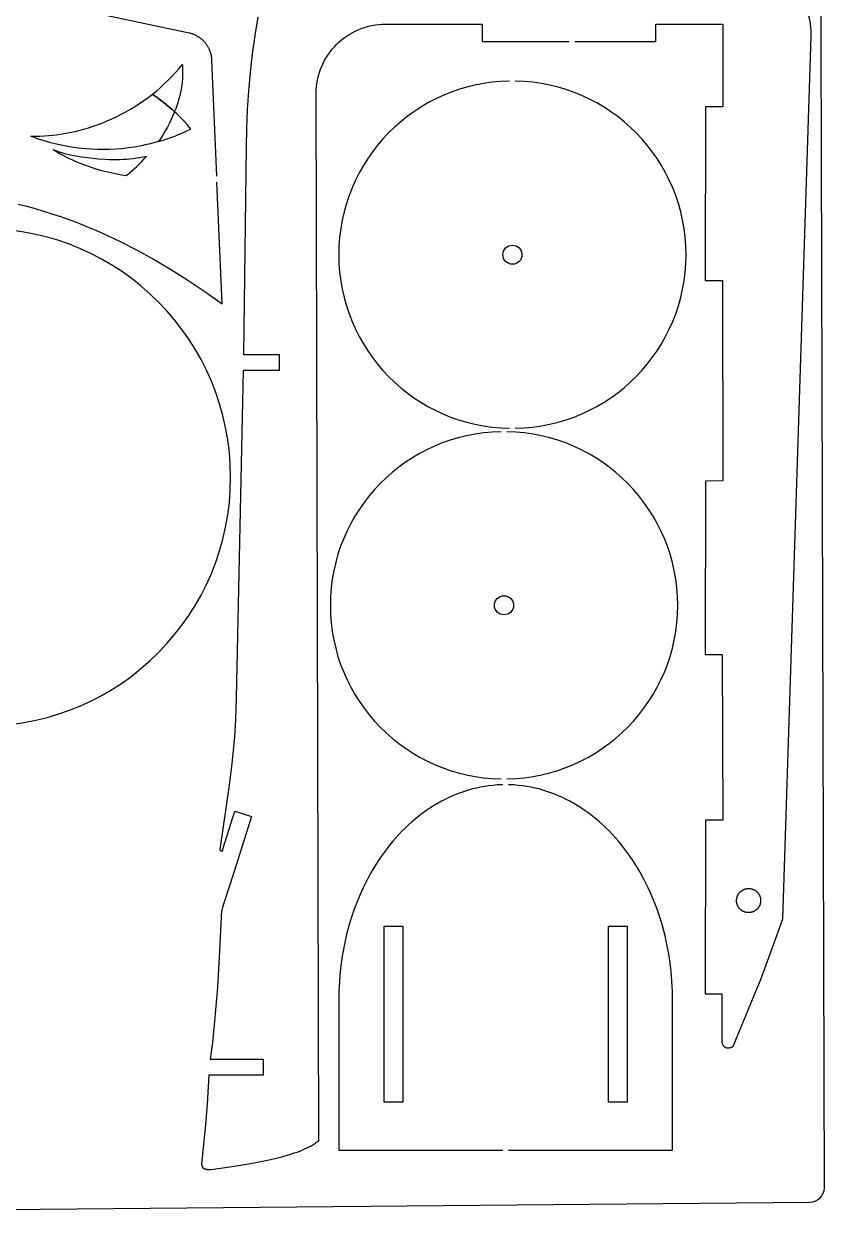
# Model space of a CAD drawing. Extents: x -2485 to -2143, y -68 to 535.
# Drawn here: x -2280.8 to -2142.6, y -68.1 to 138.6 of the extents above; entities that cross this region are included whole.
import ezdxf

# ---------------------------------------------------------------- set-up
doc = ezdxf.new("R2010")
doc.units = 0
doc.layers.add('Contorno', color=5, linetype='Continuous', true_color=0x0000ff)
doc.layers.add('Linha', color=1, linetype='Continuous')

msp = doc.modelspace()

# ---------------------------------------------------------------- linework, layer by layer
at = {"color": 7}
msp.add_lwpolyline([(-2482.28, 531.65), (-2146.82, 534.7, -0.416045), (-2144.29, 532.21), (-2142.6, -62.53, -0.412384), (-2145.07, -65.04), (-2480.54, -68.09, -0.416045), (-2483.06, -65.6), (-2484.75, 529.14, -0.412384)], format="xyb", close=True, dxfattribs=at)
at = {"layer": 'Contorno'}
for points in [[(-2247.5, 112.26), (-2248.33, 132.32), (-2248.34, 132.41), (-2248.34, 132.51), (-2248.35, 132.61), (-2248.36, 132.7), (-2248.38, 132.8), (-2248.39, 132.9), (-2248.41, 133), (-2248.43, 133.1), (-2248.45, 133.19), (-2248.47, 133.29), (-2248.5, 133.39), (-2248.52, 133.49), (-2248.55, 133.59), (-2248.58, 133.69), (-2248.62, 133.78), (-2248.65, 133.88), (-2248.69, 133.98), (-2248.73, 134.07), (-2248.77, 134.17), (-2248.82, 134.27), (-2248.86, 134.36), (-2248.91, 134.45), (-2248.96, 134.55), (-2249.02, 134.64), (-2249.07, 134.73), (-2249.13, 134.82), (-2249.19, 134.91), (-2249.25, 135), (-2249.31, 135.08), (-2249.37, 135.17), (-2249.44, 135.25), (-2249.51, 135.34), (-2249.58, 135.42), (-2249.65, 135.5), (-2249.72, 135.57), (-2249.8, 135.65), (-2249.87, 135.72), (-2249.95, 135.8), (-2250.03, 135.87), (-2250.11, 135.94), (-2250.19, 136.01), (-2250.28, 136.07), (-2250.36, 136.13), (-2250.45, 136.2), (-2250.53, 136.26), (-2250.62, 136.31), (-2250.71, 136.37), (-2250.8, 136.42), (-2250.89, 136.47), (-2250.98, 136.52), (-2251.07, 136.57), (-2251.16, 136.62), (-2251.25, 136.66), (-2251.35, 136.7), (-2251.44, 136.74), (-2251.53, 136.78), (-2251.63, 136.81), (-2251.72, 136.85), (-2251.82, 136.88), (-2251.91, 136.9), (-2252, 136.93), (-2252.1, 136.96), (-2252.19, 136.98), (-2252.29, 137), (-2293.05, 145.69)], [(-2281.78, 107.42), (-2280.33, 107.06), (-2278.87, 106.67), (-2277.42, 106.24), (-2275.96, 105.79), (-2274.51, 105.31), (-2273.05, 104.79), (-2271.59, 104.24), (-2270.13, 103.66), (-2268.67, 103.06), (-2267.21, 102.42), (-2264.28, 101.04), (-2261.34, 99.55), (-2258.4, 97.93), (-2255.46, 96.19), (-2252.51, 94.32), (-2249.55, 92.33), (-2246.59, 90.21), (-2247.46, 111.26)], [(-2198.1, 7.12), (-2198.33, 7.12), (-2199.05, 7.08), (-2199.77, 7.02), (-2200.49, 6.94), (-2201.21, 6.83), (-2201.92, 6.71), (-2202.62, 6.56), (-2203.32, 6.39), (-2204.01, 6.2), (-2204.7, 5.98), (-2205.38, 5.75), (-2206.06, 5.49), (-2206.73, 5.22), (-2207.39, 4.92), (-2208.04, 4.6), (-2208.69, 4.27), (-2209.38, 3.89), (-2210.05, 3.48), (-2210.71, 3.06), (-2211.36, 2.63), (-2211.99, 2.17), (-2212.61, 1.69), (-2213.22, 1.2), (-2213.81, 0.7), (-2214.39, 0.17), (-2214.96, -0.36), (-2215.51, -0.92), (-2216.05, -1.48), (-2216.58, -2.06), (-2217.09, -2.65), (-2217.59, -3.25), (-2218.07, -3.87), (-2218.6, -4.58), (-2219.12, -5.3), (-2219.61, -6.03), (-2220.09, -6.77), (-2220.55, -7.53), (-2220.99, -8.3), (-2221.41, -9.07), (-2221.81, -9.86), (-2222.2, -10.66), (-2222.57, -11.46), (-2222.92, -12.27), (-2223.26, -13.09), (-2223.58, -13.91), (-2223.88, -14.74), (-2224.16, -15.58), (-2224.43, -16.42), (-2224.68, -17.27), (-2224.91, -18.12), (-2225.12, -18.97), (-2225.32, -19.83), (-2225.51, -20.7), (-2225.67, -21.56), (-2225.82, -22.43), (-2225.95, -23.31), (-2226.07, -24.18), (-2226.17, -25.06), (-2226.25, -25.94), (-2226.32, -26.82), (-2226.37, -27.7), (-2226.41, -28.58), (-2226.42, -29.46), (-2226.43, -30.35), (-2226.43, -56.04), (-2198.1, -56.04)], [(-2197.1, -56.04), (-2168.77, -56.04), (-2168.77, -30.35), (-2168.77, -29.46), (-2168.79, -28.58), (-2168.82, -27.7), (-2168.87, -26.82), (-2168.94, -25.94), (-2169.02, -25.06), (-2169.12, -24.18), (-2169.24, -23.31), (-2169.37, -22.43), (-2169.52, -21.56), (-2169.69, -20.7), (-2169.87, -19.83), (-2170.07, -18.97), (-2170.28, -18.12), (-2170.51, -17.27), (-2170.76, -16.42), (-2171.03, -15.58), (-2171.31, -14.74), (-2171.61, -13.91), (-2171.93, -13.09), (-2172.27, -12.27), (-2172.62, -11.46), (-2172.99, -10.66), (-2173.38, -9.86), (-2173.78, -9.07), (-2174.21, -8.3), (-2174.65, -7.53), (-2175.1, -6.77), (-2175.58, -6.03), (-2176.08, -5.3), (-2176.59, -4.58), (-2177.12, -3.87), (-2177.6, -3.25), (-2178.1, -2.65), (-2178.61, -2.06), (-2179.14, -1.48), (-2179.68, -0.92), (-2180.23, -0.36), (-2180.8, 0.17), (-2181.38, 0.7), (-2181.97, 1.2), (-2182.58, 1.69), (-2183.2, 2.17), (-2183.84, 2.63), (-2184.48, 3.06), (-2185.14, 3.48), (-2185.82, 3.89), (-2186.5, 4.27), (-2187.15, 4.6), (-2187.8, 4.92), (-2188.46, 5.22), (-2189.13, 5.49), (-2189.81, 5.75), (-2190.49, 5.98), (-2191.18, 6.2), (-2191.87, 6.39), (-2192.57, 6.56), (-2193.27, 6.71), (-2193.98, 6.83), (-2194.7, 6.94), (-2195.42, 7.02), (-2196.14, 7.08), (-2196.87, 7.12), (-2197.1, 7.12)]]:
    msp.add_lwpolyline(points, dxfattribs=at)
for points in [[(-2185.63, 135.53), (-2171.63, 135.52), (-2171.63, 138.54), (-2160.09, 138.54), (-2160.1, 124.27), (-2163.1, 124.26), (-2163.12, 94.26), (-2160.12, 94.27), (-2160.1, 59.61), (-2163.1, 59.6), (-2163.12, 29.6), (-2160.18, 29.61), (-2160.1, 0.99), (-2163.1, 0.98), (-2163.12, -29.02), (-2160.23, -29.01), (-2160.23, -37.29), (-2160.23, -37.32), (-2160.23, -37.34), (-2160.23, -37.36), (-2160.23, -37.38), (-2160.23, -37.4), (-2160.23, -37.42), (-2160.22, -37.44), (-2160.22, -37.47), (-2160.22, -37.49), (-2160.21, -37.51), (-2160.21, -37.53), (-2160.2, -37.55), (-2160.19, -37.58), (-2160.19, -37.6), (-2160.18, -37.62), (-2160.17, -37.64), (-2160.16, -37.66), (-2160.16, -37.69), (-2160.15, -37.71), (-2160.14, -37.73), (-2160.13, -37.75), (-2160.12, -37.77), (-2160.1, -37.79), (-2160.09, -37.81), (-2160.08, -37.84), (-2160.07, -37.86), (-2160.05, -37.88), (-2160.04, -37.9), (-2160.03, -37.92), (-2160.01, -37.93), (-2160, -37.95), (-2159.98, -37.97), (-2159.96, -37.99), (-2159.95, -38.01), (-2159.93, -38.03), (-2159.91, -38.04), (-2159.9, -38.06), (-2159.88, -38.08), (-2159.86, -38.09), (-2159.84, -38.11), (-2159.82, -38.12), (-2159.8, -38.14), (-2159.78, -38.15), (-2159.76, -38.16), (-2159.74, -38.18), (-2159.72, -38.19), (-2159.7, -38.2), (-2159.68, -38.21), (-2159.66, -38.22), (-2159.64, -38.23), (-2159.62, -38.24), (-2159.6, -38.25), (-2159.58, -38.26), (-2159.56, -38.27), (-2159.53, -38.28), (-2159.51, -38.29), (-2159.49, -38.29), (-2159.47, -38.3), (-2159.45, -38.3), (-2159.43, -38.31), (-2159.41, -38.31), (-2159.39, -38.32), (-2159.37, -38.32), (-2159.34, -38.33), (-2159.3, -38.33), (-2159.26, -38.33), (-2159.22, -38.33), (-2159.17, -38.33), (-2159.13, -38.33), (-2159.08, -38.33), (-2159.04, -38.32), (-2158.99, -38.32), (-2158.95, -38.31), (-2158.91, -38.31), (-2158.86, -38.3), (-2158.82, -38.29), (-2158.77, -38.28), (-2158.73, -38.27), (-2158.69, -38.26), (-2158.65, -38.24), (-2158.61, -38.23), (-2158.57, -38.21), (-2158.56, -38.21), (-2158.54, -38.2), (-2158.52, -38.19), (-2158.5, -38.18), (-2158.49, -38.17), (-2158.47, -38.16), (-2158.46, -38.15), (-2158.44, -38.14), (-2158.43, -38.13), (-2158.41, -38.13), (-2158.4, -38.12), (-2158.39, -38.11), (-2158.37, -38.1), (-2158.36, -38.09), (-2158.35, -38.08), (-2158.34, -38.07), (-2158.33, -38.06), (-2158.32, -38.05), (-2158.31, -38.03), (-2158.3, -38.02), (-2158.29, -38.01), (-2158.28, -38), (-2158.28, -37.99), (-2158.27, -37.98), (-2158.26, -37.97), (-2158.26, -37.96), (-2158.25, -37.95), (-2158.24, -37.94), (-2153.49, -26.33), (-2151.48, -21.01), (-2149.73, -16.03), (-2144.81, 136.4, 0.088752), (-2145.42, 140.58)], [(-2240.43, 139.76), (-2240.93, 136.58), (-2241.36, 133.38), (-2241.72, 130.18), (-2242, 126.97), (-2242.22, 123.75), (-2242.36, 120.53), (-2242.43, 117.31), (-2242.9, 81.48), (-2236.7, 81.48), (-2236.7, 78.68), (-2242.94, 78.68), (-2244.16, 22.16), (-2244.2, 20.26), (-2244.28, 18.37), (-2244.44, 15.42), (-2244.9, 10.82), (-2245.38, 7.06), (-2246.96, -4.08, 1.06942), (-2246.44, -4.01), (-2244.37, 2.57), (-2241.52, 1.66), (-2244.5, -7.84), (-2246.48, -14), (-2246.52, -14.12), (-2246.55, -14.24), (-2246.58, -14.37), (-2246.61, -14.49), (-2246.63, -14.61), (-2246.66, -14.74), (-2246.69, -14.99), (-2246.72, -15.24), (-2246.75, -15.5), (-2246.76, -15.7), (-2247, -21.56), (-2247.39, -27.9), (-2247.93, -34.36), (-2248.26, -37.43), (-2248.63, -40.27), (-2239.48, -40.27), (-2239.48, -43.07), (-2248.89, -43.07), (-2249.17, -48.06), (-2249.46, -51.63), (-2250.11, -58.38), (-2250.11, -58.39), (-2250.11, -58.41), (-2250.11, -58.43), (-2250.11, -58.45), (-2250.11, -58.47), (-2250.11, -58.49), (-2250.11, -58.51), (-2250.11, -58.52), (-2250.1, -58.54), (-2250.1, -58.56), (-2250.1, -58.58), (-2250.1, -58.6), (-2250.09, -58.62), (-2250.09, -58.64), (-2250.09, -58.66), (-2250.08, -58.67), (-2250.08, -58.69), (-2250.07, -58.71), (-2250.07, -58.73), (-2250.06, -58.75), (-2250.06, -58.77), (-2250.05, -58.78), (-2250.04, -58.8), (-2250.04, -58.82), (-2250.03, -58.84), (-2250.02, -58.85), (-2250.01, -58.87), (-2250, -58.89), (-2249.99, -58.9), (-2249.98, -58.92), (-2249.97, -58.93), (-2249.96, -58.95), (-2249.95, -58.96), (-2249.94, -58.98), (-2249.93, -58.99), (-2249.92, -59.01), (-2249.91, -59.02), (-2249.9, -59.03), (-2249.89, -59.05), (-2249.87, -59.06), (-2249.86, -59.07), (-2249.85, -59.08), (-2249.84, -59.1), (-2249.82, -59.11), (-2249.81, -59.12), (-2249.8, -59.13), (-2249.78, -59.14), (-2249.77, -59.15), (-2249.75, -59.16), (-2249.74, -59.17), (-2249.73, -59.18), (-2249.71, -59.18), (-2249.7, -59.19), (-2249.68, -59.2), (-2249.67, -59.21), (-2249.65, -59.21), (-2249.64, -59.22), (-2249.62, -59.23), (-2249.61, -59.23), (-2249.59, -59.24), (-2249.58, -59.24), (-2249.52, -59.26), (-2249.45, -59.28), (-2249.38, -59.29), (-2249.31, -59.31), (-2249.24, -59.32), (-2249.16, -59.33), (-2249.08, -59.34), (-2249.01, -59.35), (-2248.93, -59.36), (-2248.85, -59.36), (-2248.78, -59.37), (-2248.71, -59.37), (-2248.64, -59.36), (-2248.57, -59.36), (-2248.51, -59.35), (-2248.49, -59.35), (-2244.86, -58.85), (-2241.63, -58.32), (-2240.15, -58.04), (-2238.76, -57.75), (-2237.46, -57.45), (-2236.25, -57.14), (-2235.13, -56.82), (-2234.11, -56.5), (-2233.63, -56.33), (-2233.17, -56.16), (-2232.73, -55.99), (-2232.32, -55.81), (-2231.93, -55.63), (-2231.57, -55.45), (-2231.22, -55.27), (-2231.06, -55.18), (-2230.9, -55.09), (-2230.75, -54.99), (-2230.6, -54.9), (-2230.46, -54.81), (-2230.33, -54.71), (-2230.2, -54.62), (-2230.07, -54.52), (-2229.95, -54.42), (-2229.84, -54.32), (-2230.33, 126.51, -0.415004), (-2218.33, 138.54), (-2201.63, 138.54), (-2201.63, 135.54), (-2186.63, 135.53)]]:
    msp.add_lwpolyline(points, format="xyb", dxfattribs=at)
for points in [[(-2155.7, -10.81), (-2155.66, -10.81), (-2155.61, -10.81), (-2155.56, -10.81), (-2155.51, -10.81), (-2155.47, -10.81), (-2155.42, -10.82), (-2155.37, -10.82), (-2155.32, -10.83), (-2155.27, -10.84), (-2155.22, -10.85), (-2155.18, -10.86), (-2155.13, -10.87), (-2155.08, -10.88), (-2155.03, -10.9), (-2154.98, -10.91), (-2154.93, -10.93), (-2154.88, -10.95), (-2154.83, -10.97), (-2154.79, -10.99), (-2154.74, -11.01), (-2154.69, -11.03), (-2154.64, -11.06), (-2154.6, -11.08), (-2154.55, -11.11), (-2154.51, -11.14), (-2154.46, -11.17), (-2154.42, -11.2), (-2154.37, -11.23), (-2154.33, -11.26), (-2154.29, -11.3), (-2154.25, -11.33), (-2154.21, -11.37), (-2154.17, -11.41), (-2154.13, -11.44), (-2154.1, -11.48), (-2154.06, -11.52), (-2154.02, -11.56), (-2153.99, -11.61), (-2153.96, -11.65), (-2153.93, -11.69), (-2153.9, -11.74), (-2153.87, -11.78), (-2153.84, -11.83), (-2153.81, -11.87), (-2153.79, -11.92), (-2153.77, -11.96), (-2153.74, -12.01), (-2153.72, -12.06), (-2153.7, -12.11), (-2153.68, -12.15), (-2153.67, -12.2), (-2153.65, -12.25), (-2153.63, -12.3), (-2153.62, -12.35), (-2153.61, -12.39), (-2153.6, -12.44), (-2153.59, -12.49), (-2153.58, -12.54), (-2153.57, -12.58), (-2153.56, -12.63), (-2153.56, -12.68), (-2153.55, -12.73), (-2153.55, -12.77), (-2153.55, -12.82), (-2153.55, -12.87), (-2153.55, -12.91), (-2153.55, -12.96), (-2153.55, -13.01), (-2153.55, -13.05), (-2153.56, -13.1), (-2153.56, -13.15), (-2153.57, -13.2), (-2153.58, -13.25), (-2153.59, -13.3), (-2153.6, -13.35), (-2153.61, -13.39), (-2153.62, -13.44), (-2153.64, -13.49), (-2153.65, -13.54), (-2153.67, -13.59), (-2153.69, -13.64), (-2153.71, -13.69), (-2153.73, -13.73), (-2153.75, -13.78), (-2153.77, -13.83), (-2153.8, -13.88), (-2153.82, -13.92), (-2153.85, -13.97), (-2153.88, -14.01), (-2153.91, -14.06), (-2153.94, -14.1), (-2153.97, -14.15), (-2154, -14.19), (-2154.04, -14.23), (-2154.07, -14.27), (-2154.11, -14.31), (-2154.15, -14.35), (-2154.18, -14.39), (-2154.22, -14.42), (-2154.26, -14.46), (-2154.31, -14.5), (-2154.35, -14.53), (-2154.39, -14.56), (-2154.43, -14.59), (-2154.48, -14.62), (-2154.52, -14.65), (-2154.57, -14.68), (-2154.61, -14.71), (-2154.66, -14.73), (-2154.7, -14.75), (-2154.75, -14.78), (-2154.8, -14.8), (-2154.85, -14.82), (-2154.89, -14.84), (-2154.94, -14.85), (-2154.99, -14.87), (-2155.04, -14.89), (-2155.09, -14.9), (-2155.13, -14.91), (-2155.18, -14.92), (-2155.23, -14.93), (-2155.28, -14.94), (-2155.33, -14.95), (-2155.37, -14.96), (-2155.42, -14.96), (-2155.47, -14.97), (-2155.51, -14.97), (-2155.56, -14.97), (-2155.61, -14.97), (-2155.65, -14.97), (-2155.7, -14.97), (-2155.75, -14.97), (-2155.8, -14.97), (-2155.84, -14.96), (-2155.89, -14.96), (-2155.94, -14.95), (-2155.99, -14.94), (-2156.04, -14.93), (-2156.09, -14.92), (-2156.14, -14.91), (-2156.18, -14.9), (-2156.23, -14.88), (-2156.28, -14.87), (-2156.33, -14.85), (-2156.38, -14.83), (-2156.43, -14.81), (-2156.48, -14.79), (-2156.52, -14.77), (-2156.57, -14.75), (-2156.62, -14.72), (-2156.66, -14.7), (-2156.71, -14.67), (-2156.76, -14.64), (-2156.8, -14.61), (-2156.84, -14.58), (-2156.89, -14.55), (-2156.93, -14.52), (-2156.97, -14.48), (-2157.01, -14.45), (-2157.05, -14.41), (-2157.09, -14.37), (-2157.13, -14.34), (-2157.17, -14.3), (-2157.2, -14.26), (-2157.24, -14.22), (-2157.27, -14.17), (-2157.3, -14.13), (-2157.33, -14.09), (-2157.36, -14.04), (-2157.39, -14), (-2157.42, -13.95), (-2157.45, -13.91), (-2157.47, -13.86), (-2157.5, -13.82), (-2157.52, -13.77), (-2157.54, -13.72), (-2157.56, -13.67), (-2157.58, -13.63), (-2157.6, -13.58), (-2157.61, -13.53), (-2157.63, -13.48), (-2157.64, -13.43), (-2157.65, -13.39), (-2157.66, -13.34), (-2157.67, -13.29), (-2157.68, -13.24), (-2157.69, -13.19), (-2157.7, -13.15), (-2157.7, -13.1), (-2157.71, -13.05), (-2157.71, -13.01), (-2157.71, -12.96), (-2157.71, -12.91), (-2157.71, -12.87), (-2157.71, -12.82), (-2157.71, -12.77), (-2157.71, -12.73), (-2157.7, -12.68), (-2157.7, -12.63), (-2157.69, -12.58), (-2157.68, -12.53), (-2157.67, -12.48), (-2157.66, -12.43), (-2157.65, -12.38), (-2157.64, -12.34), (-2157.62, -12.29), (-2157.61, -12.24), (-2157.59, -12.19), (-2157.57, -12.14), (-2157.55, -12.09), (-2157.53, -12.04), (-2157.51, -12), (-2157.49, -11.95), (-2157.46, -11.9), (-2157.44, -11.86), (-2157.41, -11.81), (-2157.38, -11.76), (-2157.35, -11.72), (-2157.32, -11.68), (-2157.29, -11.63), (-2157.26, -11.59), (-2157.22, -11.55), (-2157.19, -11.51), (-2157.15, -11.47), (-2157.12, -11.43), (-2157.08, -11.39), (-2157.04, -11.35), (-2157, -11.32), (-2156.96, -11.28), (-2156.91, -11.25), (-2156.87, -11.22), (-2156.83, -11.19), (-2156.78, -11.16), (-2156.74, -11.13), (-2156.7, -11.1), (-2156.65, -11.07), (-2156.6, -11.05), (-2156.56, -11.02), (-2156.51, -11), (-2156.46, -10.98), (-2156.42, -10.96), (-2156.37, -10.94), (-2156.32, -10.92), (-2156.27, -10.91), (-2156.22, -10.89), (-2156.18, -10.88), (-2156.13, -10.87), (-2156.08, -10.86), (-2156.03, -10.85), (-2155.98, -10.84), (-2155.94, -10.83), (-2155.89, -10.82), (-2155.84, -10.82), (-2155.79, -10.81), (-2155.75, -10.81)], [(-2215.36, -47.7), (-2218.56, -47.7), (-2218.56, -17.3), (-2215.36, -17.3)], [(-2179.83, -17.3), (-2176.63, -17.3), (-2176.63, -47.7), (-2179.83, -47.7)]]:
    msp.add_lwpolyline(points, close=True, dxfattribs=at)
for centre in [(-2196.43, 98.7), (-2197.88, 38.13)]:
    msp.add_circle(centre, 1.65, dxfattribs=at)
for centre, radius, start, end in [((-2196.43, 98.7), 30, 90.955, 269.045), ((-2196.43, 98.7), 30, 270.955, 89.045), ((-2288.1, 60.24), 43, 270.6662, 89.3338), ((-2197.88, 38.13), 30, 90.955, 269.045), ((-2197.88, 38.13), 30, 270.955, 89.045)]:
    msp.add_arc(centre, radius, start, end, dxfattribs=at)
at = {"layer": 'Linha'}
for points in [[(-2255.36, 122.07), (-2255.69, 121.41), (-2256.03, 120.75), (-2256.39, 120.11), (-2256.77, 119.48), (-2257.17, 118.85), (-2257.59, 118.24), (-2257.36, 118.31), (-2256.74, 118.5), (-2256.13, 118.7), (-2255.52, 118.91), (-2254.92, 119.14), (-2254.32, 119.37), (-2253.73, 119.62), (-2253.14, 119.87), (-2252.55, 120.14), (-2251.97, 120.41), (-2252.63, 121.2), (-2253.32, 121.96), (-2254.04, 122.69), (-2254.41, 123.05), (-2254.78, 123.41), (-2254.78, 123.41), (-2255.06, 122.74), (-2255.36, 122.07)], [(-2274.65, 116.21), (-2274.1, 115.91), (-2273.55, 115.63), (-2272.99, 115.35), (-2272.42, 115.09), (-2271.85, 114.83), (-2271.27, 114.59), (-2270.32, 114.22), (-2269.35, 113.87), (-2268.38, 113.56), (-2267.39, 113.27), (-2266.34, 113), (-2265.28, 112.77), (-2264.22, 112.56), (-2263.15, 112.39), (-2262.68, 112.76), (-2262.22, 113.15), (-2261.77, 113.55), (-2261.32, 113.95), (-2260.88, 114.37), (-2260.45, 114.8), (-2260.03, 115.24), (-2259.62, 115.68), (-2260.19, 115.57), (-2260.77, 115.46), (-2261.35, 115.37), (-2261.92, 115.29), (-2262.5, 115.22), (-2263.09, 115.17), (-2263.67, 115.13), (-2264.25, 115.1), (-2264.88, 115.09), (-2265.51, 115.09), (-2266.14, 115.11), (-2266.77, 115.14), (-2268.03, 115.23), (-2269.29, 115.36), (-2270.29, 115.48), (-2271.28, 115.62), (-2271.78, 115.7), (-2272.27, 115.8), (-2272.76, 115.9), (-2273.24, 116.02), (-2273.56, 116.1), (-2273.88, 116.19), (-2274.5, 116.38), (-2275.12, 116.6), (-2275.74, 116.83), (-2275.2, 116.52), (-2274.65, 116.21)]]:
    msp.add_lwpolyline(points, dxfattribs=at)
msp.add_open_spline([(-2254.63, 130.18), (-2254.63, 130.18), (-2255.25, 129.5), (-2255.25, 129.5), (-2255.25, 129.5), (-2255.9, 128.84), (-2255.9, 128.84), (-2255.9, 128.84), (-2256.56, 128.2), (-2256.56, 128.2), (-2256.56, 128.2), (-2257.24, 127.58), (-2257.24, 127.58), (-2257.24, 127.58), (-2257.93, 126.98), (-2257.93, 126.98), (-2257.93, 126.98), (-2258.65, 126.4), (-2258.65, 126.4), (-2258.65, 126.4), (-2259.37, 125.85), (-2259.37, 125.85), (-2259.37, 125.85), (-2260.11, 125.32), (-2260.11, 125.32), (-2260.11, 125.32), (-2260.86, 124.8), (-2260.86, 124.8), (-2260.86, 124.8), (-2261.63, 124.31), (-2261.63, 124.31), (-2261.63, 124.31), (-2262.41, 123.84), (-2262.41, 123.84), (-2262.41, 123.84), (-2263.2, 123.39), (-2263.2, 123.39), (-2263.2, 123.39), (-2264, 122.96), (-2264, 122.96), (-2264, 122.96), (-2264.82, 122.55), (-2264.82, 122.55), (-2264.82, 122.55), (-2265.6, 122.18), (-2265.6, 122.18), (-2265.6, 122.18), (-2266.4, 121.83), (-2266.4, 121.83), (-2266.4, 121.83), (-2267.2, 121.5), (-2267.2, 121.5), (-2267.2, 121.5), (-2268.01, 121.19), (-2268.01, 121.19), (-2268.01, 121.19), (-2268.83, 120.9), (-2268.83, 120.9), (-2268.83, 120.9), (-2269.65, 120.63), (-2269.65, 120.63), (-2269.65, 120.63), (-2270.48, 120.39), (-2270.48, 120.39), (-2270.48, 120.39), (-2271.32, 120.16), (-2271.32, 120.16), (-2271.32, 120.16), (-2271.96, 120.01), (-2271.96, 120.01), (-2271.96, 120.01), (-2272.6, 119.87), (-2272.6, 119.87), (-2272.6, 119.87), (-2273.25, 119.74), (-2273.25, 119.74), (-2273.25, 119.74), (-2273.89, 119.62), (-2273.89, 119.62), (-2273.89, 119.62), (-2274.54, 119.52), (-2274.54, 119.52), (-2274.54, 119.52), (-2275.19, 119.43), (-2275.19, 119.43), (-2275.19, 119.43), (-2275.84, 119.36), (-2275.84, 119.36), (-2275.84, 119.36), (-2276.5, 119.29), (-2276.5, 119.29), (-2276.5, 119.29), (-2277.27, 119.23), (-2277.27, 119.23), (-2277.27, 119.23), (-2278.04, 119.19), (-2278.04, 119.19), (-2278.04, 119.19), (-2278.82, 119.16), (-2278.82, 119.16), (-2278.82, 119.16), (-2279.59, 119.16), (-2279.59, 119.16), (-2279.59, 119.16), (-2278.45, 118.75), (-2278.45, 118.75), (-2278.45, 118.75), (-2277.3, 118.38), (-2277.3, 118.38), (-2277.3, 118.38), (-2276.14, 118.05), (-2276.14, 118.05), (-2276.14, 118.05), (-2274.96, 117.76), (-2274.96, 117.76), (-2274.96, 117.76), (-2273.77, 117.51), (-2273.77, 117.51), (-2273.77, 117.51), (-2272.58, 117.29), (-2272.58, 117.29), (-2272.58, 117.29), (-2271.38, 117.12), (-2271.38, 117.12), (-2271.38, 117.12), (-2270.78, 117.06), (-2270.78, 117.06), (-2270.78, 117.06), (-2270.17, 117), (-2270.17, 117), (-2270.17, 117), (-2269.12, 116.92), (-2269.12, 116.92), (-2269.12, 116.92), (-2268.06, 116.87), (-2268.06, 116.87), (-2268.06, 116.87), (-2267.01, 116.86), (-2267.01, 116.86), (-2267.01, 116.86), (-2265.95, 116.88), (-2265.95, 116.88), (-2265.95, 116.88), (-2264.9, 116.94), (-2264.9, 116.94), (-2264.9, 116.94), (-2263.85, 117.02), (-2263.85, 117.02), (-2263.85, 117.02), (-2262.8, 117.14), (-2262.8, 117.14), (-2262.8, 117.14), (-2261.75, 117.3), (-2261.75, 117.3), (-2261.75, 117.3), (-2261.12, 117.4), (-2261.12, 117.4), (-2261.12, 117.4), (-2260.48, 117.53), (-2260.48, 117.53), (-2260.48, 117.53), (-2259.85, 117.66), (-2259.85, 117.66), (-2259.85, 117.66), (-2259.23, 117.8), (-2259.23, 117.8), (-2259.23, 117.8), (-2258.6, 117.96), (-2258.6, 117.96), (-2258.6, 117.96), (-2257.98, 118.13), (-2257.98, 118.13), (-2257.98, 118.13), (-2257.59, 118.24), (-2257.59, 118.24), (-2257.59, 118.24), (-2257.17, 118.85), (-2257.17, 118.85), (-2257.17, 118.85), (-2256.77, 119.48), (-2256.77, 119.48), (-2256.77, 119.48), (-2256.39, 120.11), (-2256.39, 120.11), (-2256.39, 120.11), (-2256.03, 120.75), (-2256.03, 120.75), (-2256.03, 120.75), (-2255.69, 121.41), (-2255.69, 121.41), (-2255.69, 121.41), (-2255.36, 122.07), (-2255.36, 122.07), (-2255.36, 122.07), (-2255.06, 122.74), (-2255.06, 122.74), (-2255.06, 122.74), (-2254.78, 123.41), (-2254.78, 123.41), (-2254.78, 123.41), (-2255.23, 123.82), (-2255.23, 123.82), (-2255.23, 123.82), (-2255.7, 124.22), (-2255.7, 124.22), (-2255.7, 124.22), (-2256.17, 124.61), (-2256.17, 124.61), (-2256.17, 124.61), (-2256.64, 124.99), (-2256.64, 124.99), (-2256.64, 124.99), (-2257.13, 125.36), (-2257.13, 125.36), (-2257.13, 125.36), (-2257.62, 125.73), (-2257.62, 125.73), (-2257.62, 125.73), (-2258.12, 126.08), (-2258.12, 126.08), (-2258.12, 126.08), (-2258.63, 126.42), (-2258.63, 126.42), (-2258.63, 126.42), (-2258.12, 126.08), (-2258.12, 126.08), (-2258.12, 126.08), (-2257.62, 125.73), (-2257.62, 125.73), (-2257.62, 125.73), (-2257.13, 125.36), (-2257.13, 125.36), (-2257.13, 125.36), (-2256.64, 124.99), (-2256.64, 124.99), (-2256.64, 124.99), (-2256.17, 124.61), (-2256.17, 124.61), (-2256.17, 124.61), (-2255.7, 124.22), (-2255.7, 124.22), (-2255.7, 124.22), (-2255.23, 123.82), (-2255.23, 123.82), (-2255.23, 123.82), (-2254.78, 123.41), (-2254.78, 123.41), (-2254.78, 123.41), (-2254.78, 123.42), (-2254.78, 123.42), (-2254.78, 123.42), (-2254.58, 123.92), (-2254.58, 123.92), (-2254.58, 123.92), (-2254.4, 124.43), (-2254.4, 124.43), (-2254.4, 124.43), (-2254.23, 124.94), (-2254.23, 124.94), (-2254.23, 124.94), (-2254.08, 125.45), (-2254.08, 125.45), (-2254.08, 125.45), (-2253.94, 125.97), (-2253.94, 125.97), (-2253.94, 125.97), (-2253.81, 126.5), (-2253.81, 126.5), (-2253.81, 126.5), (-2253.71, 127.02), (-2253.71, 127.02), (-2253.71, 127.02), (-2253.61, 127.55), (-2253.61, 127.55), (-2253.61, 127.55), (-2253.54, 128.05), (-2253.54, 128.05), (-2253.54, 128.05), (-2253.48, 128.55), (-2253.48, 128.55), (-2253.48, 128.55), (-2253.44, 129.05), (-2253.44, 129.05), (-2253.44, 129.05), (-2253.41, 129.56), (-2253.41, 129.56), (-2253.41, 129.56), (-2253.4, 130.06), (-2253.4, 130.06), (-2253.4, 130.06), (-2253.4, 130.57), (-2253.4, 130.57), (-2253.4, 130.57), (-2253.41, 131.07), (-2253.41, 131.07), (-2253.41, 131.07), (-2253.44, 131.57), (-2253.44, 131.57), (-2253.44, 131.57), (-2254.02, 130.87), (-2254.02, 130.87), (-2254.02, 130.87), (-2254.63, 130.18), (-2254.63, 130.18)], degree=3, knots=[0, 0, 0, 0, 1, 1, 1, 2, 2, 2, 3, 3, 3, 4, 4, 4, 5, 5, 5, 6, 6, 6, 7, 7, 7, 8, 8, 8, 9, 9, 9, 10, 10, 10, 11, 11, 11, 12, 12, 12, 13, 13, 13, 14, 14, 14, 15, 15, 15, 16, 16, 16, 17, 17, 17, 18, 18, 18, 19, 19, 19, 20, 20, 20, 21, 21, 21, 22, 22, 22, 23, 23, 23, 24, 24, 24, 25, 25, 25, 26, 26, 26, 27, 27, 27, 28, 28, 28, 29, 29, 29, 30, 30, 30, 31, 31, 31, 32, 32, 32, 33, 33, 33, 34, 34, 34, 35, 35, 35, 36, 36, 36, 37, 37, 37, 38, 38, 38, 39, 39, 39, 40, 40, 40, 41, 41, 41, 42, 42, 42, 43, 43, 43, 44, 44, 44, 45, 45, 45, 46, 46, 46, 47, 47, 47, 48, 48, 48, 49, 49, 49, 50, 50, 50, 51, 51, 51, 52, 52, 52, 53, 53, 53, 54, 54, 54, 55, 55, 55, 56, 56, 56, 57, 57, 57, 58, 58, 58, 59, 59, 59, 60, 60, 60, 61, 61, 61, 62, 62, 62, 63, 63, 63, 64, 64, 64, 65, 65, 65, 66, 66, 66, 67, 67, 67, 68, 68, 68, 69, 69, 69, 70, 70, 70, 71, 71, 71, 72, 72, 72, 73, 73, 73, 74, 74, 74, 75, 75, 75, 76, 76, 76, 77, 77, 77, 78, 78, 78, 79, 79, 79, 80, 80, 80, 81, 81, 81, 82, 82, 82, 83, 83, 83, 84, 84, 84, 85, 85, 85, 86, 86, 86, 87, 87, 87, 88, 88, 88, 89, 89, 89, 90, 90, 90, 91, 91, 91, 92, 92, 92, 93, 93, 93, 94, 94, 94, 95, 95, 95, 96, 96, 96, 97, 97, 97, 98, 98, 98, 99, 99, 99, 100, 100, 100, 101, 101, 101, 101], dxfattribs=at)

doc.saveas('drawing.dxf')
